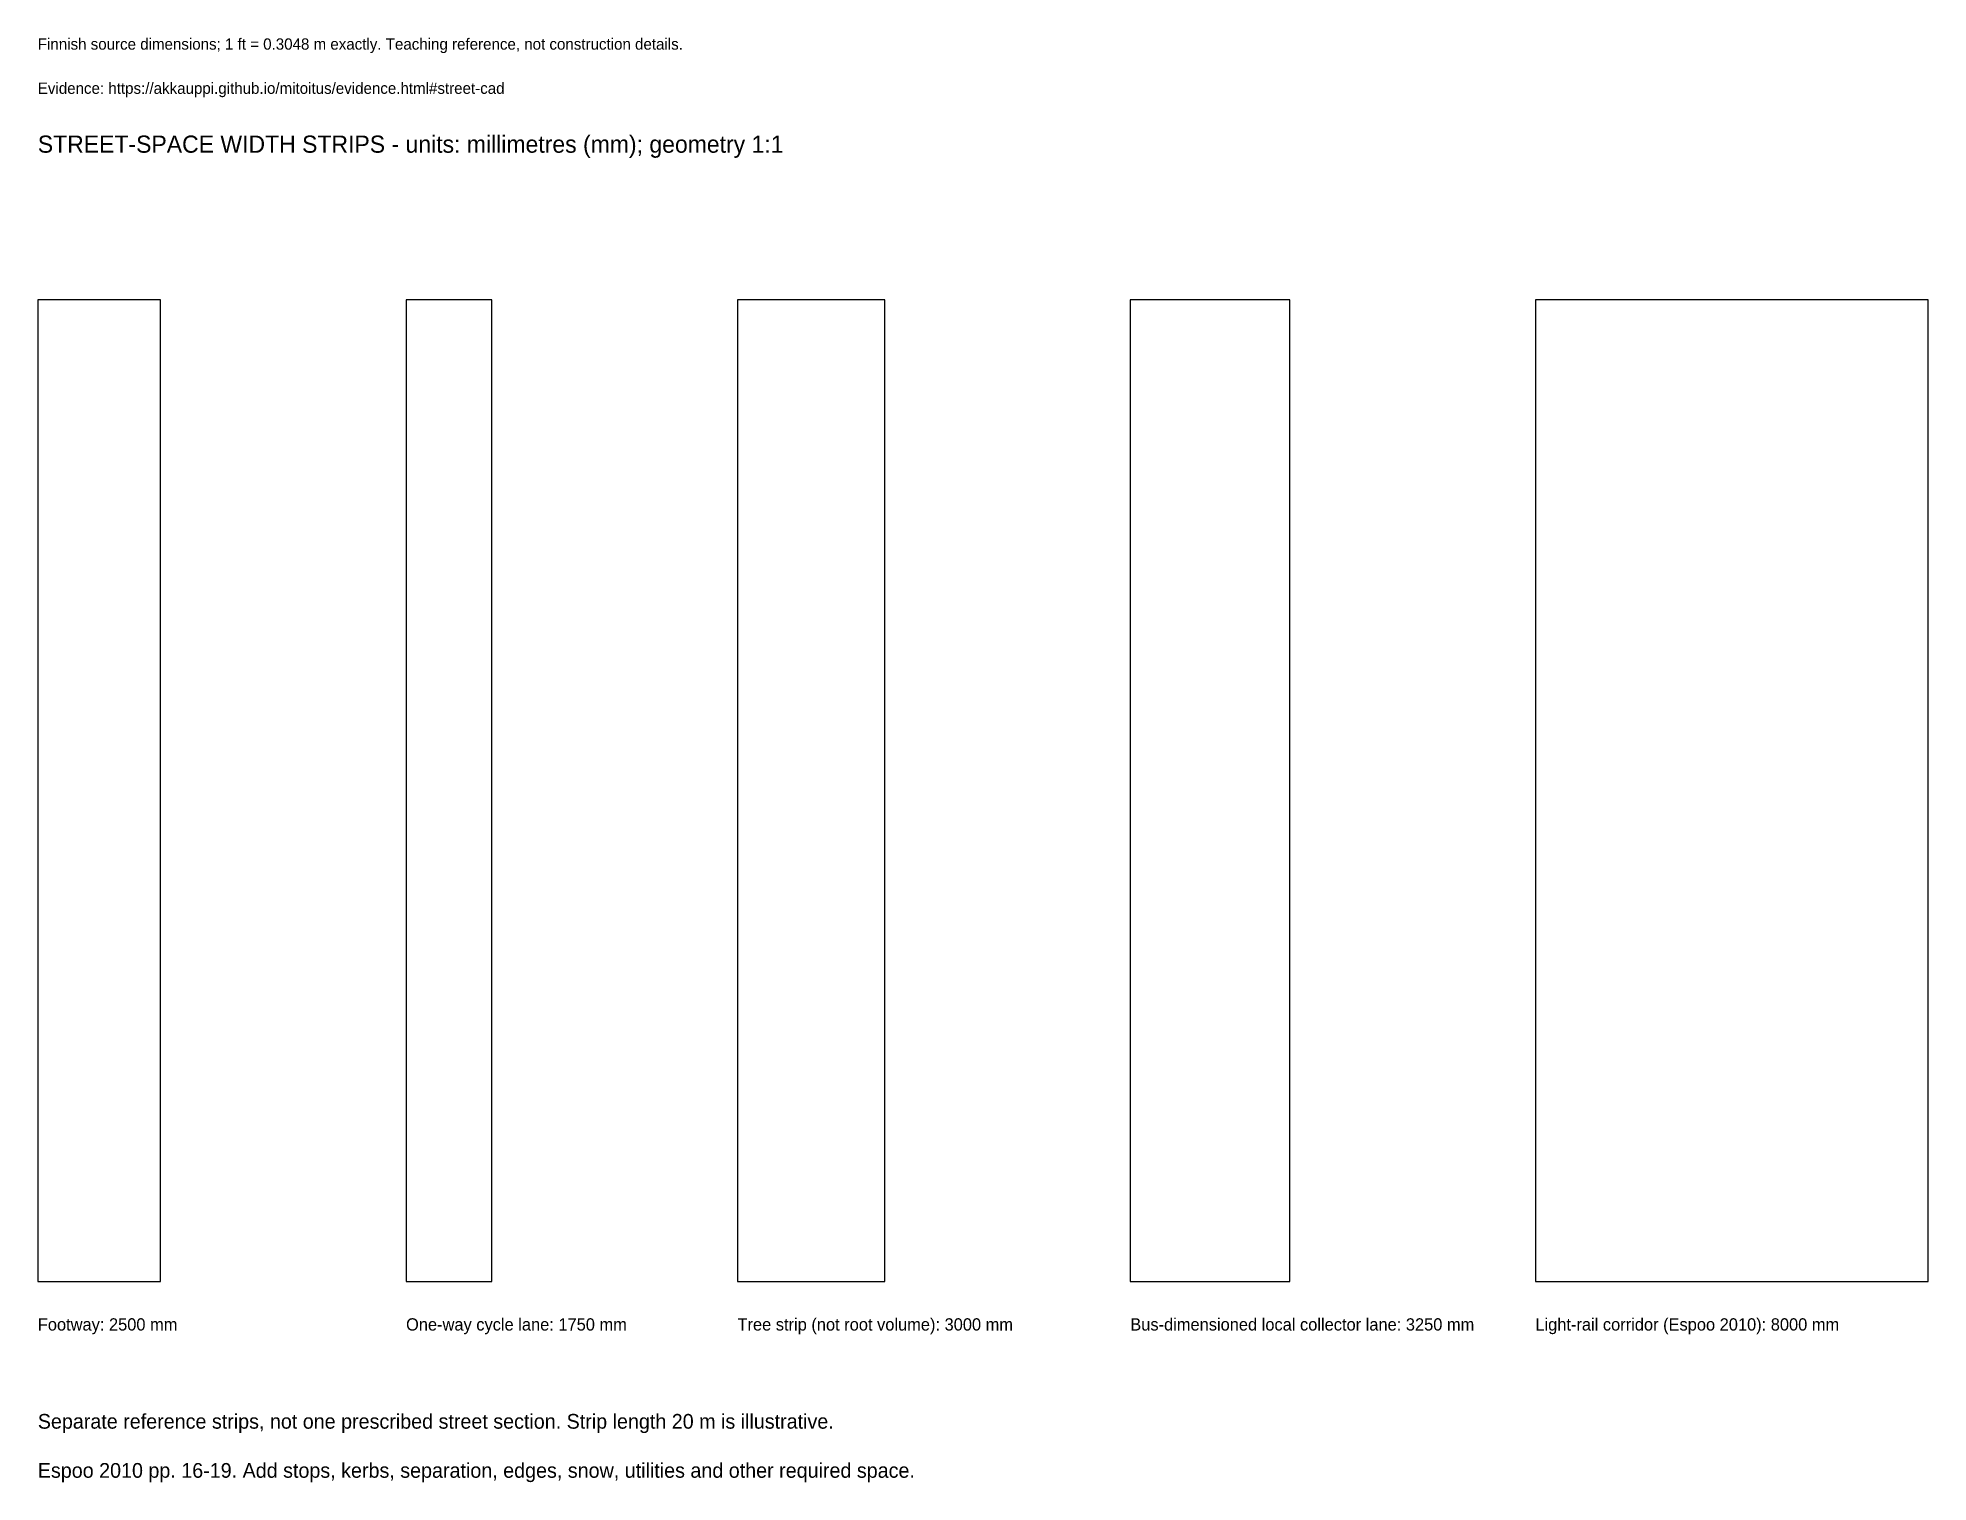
# Model space of a CAD drawing. Header units: millimetres. Extents: x 0 to 38500, y -4090 to 25342.
import ezdxf

# ---------------------------------------------------------------- set-up
doc = ezdxf.new("R2010")
doc.units = ezdxf.units.MM
doc.layers.add('ANNOTATION', color=7, linetype='Continuous')
doc.layers.add('REFERENCE', color=7, linetype='Continuous')

msp = doc.modelspace()

# ---------------------------------------------------------------- linework, layer by layer
at = {"layer": 'REFERENCE'}
for p, q in [((2500, 20000), (0, 20000)), ((0, 20000), (0, 0)), ((2500, 0), (2500, 20000)), ((9250, 20000), (7500, 20000)), ((7500, 20000), (7500, 0)), ((9250, 0), (9250, 20000)), ((17250, 20000), (14250, 20000)), ((14250, 20000), (14250, 0)), ((17250, 0), (17250, 20000)), ((25500, 20000), (22250, 20000)), ((22250, 20000), (22250, 0)), ((25500, 0), (25500, 20000)), ((38500, 20000), (30500, 20000)), ((30500, 20000), (30500, 0)), ((38500, 0), (38500, 20000)), ((0, 0), (2500, 0)), ((7500, 0), (9250, 0)), ((14250, 0), (17250, 0)), ((22250, 0), (25500, 0)), ((30500, 0), (38500, 0))]:
    msp.add_line(p, q, dxfattribs=at)

# ---------------------------------------------------------------- texts
at = {"layer": 'ANNOTATION'}
for s, height, p in [('Finnish source dimensions; 1 ft = 0.3048 m exactly. Teaching reference, not construction details.', 230, (0, 25100)), ('Evidence: https://akkauppi.github.io/mitoitus/evidence.html#street-cad', 230, (0, 24200)), ('STREET-SPACE WIDTH STRIPS - units: millimetres (mm); geometry 1:1', 350, (0, 23000)), ('Footway: 2500 mm', 250, (0, -1000)), ('One-way cycle lane: 1750 mm', 250, (7500, -1000)), ('Tree strip (not root volume): 3000 mm', 250, (14250, -1000)), ('Bus-dimensioned local collector lane: 3250 mm', 250, (22250, -1000)), ('Light-rail corridor (Espoo 2010): 8000 mm', 250, (30500, -1000)), ('Separate reference strips, not one prescribed street section. Strip length 20 m is illustrative.', 300, (0, -3000)), ('Espoo 2010 pp. 16-19. Add stops, kerbs, separation, edges, snow, utilities and other required space.', 300, (0, -4000))]:
    msp.add_text(s, height=height, dxfattribs=at).set_placement(p)

doc.saveas('drawing.dxf')
